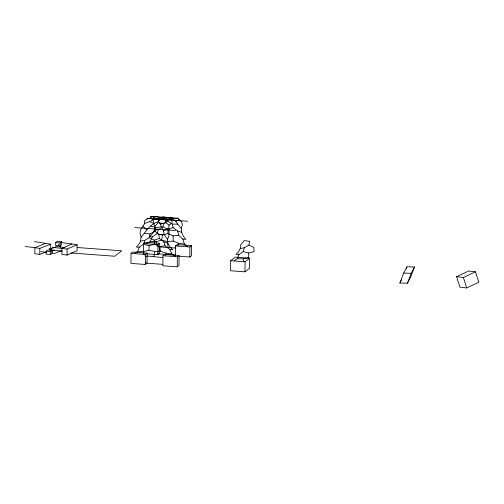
<?xml version="1.0" encoding="UTF-8"?>
<svg xmlns="http://www.w3.org/2000/svg" width="504" height="504" viewBox="0 0 504 504"><rect width="100%" height="100%" fill="white"/><g stroke="black" fill="none" stroke-linecap="round" stroke-linejoin="round"><path stroke-width="0.76" d="M45.486 243.35L34.845 247.71L34.801 253.72L39.791 254.381L39.829 248.371L50.74 244.175L50.702 249.436M46.11 251.263L46.091 254.092L50.589 254.419L52.114 253.235L52.133 250.406L47.634 250.078L46.11 251.263L50.608 251.597L52.133 250.406M50.589 254.419L50.608 251.597M55.66 242.638L55.642 245.467L60.14 245.794L61.664 244.61L61.683 241.781L57.185 241.447L55.66 242.638L60.159 242.972L61.683 241.781M60.14 245.794L60.159 242.972M67.045 255.074L67.082 249.064L77.131 244.761L77.087 250.772L67.045 255.074L61.935 254.47L61.979 248.459L71.725 243.986M131.027 253.367L130.958 263.409L145.328 264.468L147.048 263.126L147.118 253.084L132.747 252.025L131.027 253.367L145.398 254.426L147.118 253.084M143.533 253.594L143.602 243.552L145.322 242.21L159.692 243.268L159.623 253.31L157.897 254.652L146.557 253.814M145.328 264.468L145.398 254.426M157.897 254.652L157.966 244.61L159.692 243.268M162.956 255.723L162.887 265.766L177.251 266.83L178.977 265.482L179.046 255.44L164.676 254.381L162.956 255.723L177.326 256.782L179.046 255.44M175.461 255.181L175.531 245.908L177.251 244.566L191.621 245.624L191.545 255.673L189.825 257.015L178.485 256.177M177.251 266.83L177.326 256.782M189.825 257.015L189.895 246.973L191.621 245.624M230.687 260.726L230.618 270.768L244.988 271.832L249.606 268.229L249.675 258.187L235.305 257.122L230.687 260.726L245.057 261.784L249.675 258.187M244.988 271.832L245.057 261.784M187.532 246.79L184.401 244.056L182.864 239.079L178.637 235.217L173.08 235.91L167.908 233.598L168.04 229.307L162.994 226.844L158.445 229.585L154.388 230.233L152.435 233.711L149.43 236.704L152.422 236.817L157.084 233.617L158.445 229.585M134.537 253.317L137.693 251.357L143.451 251.452L148.913 250.356L149.108 245.681L154.312 244.295L159.68 246.456L165.123 245.839L169.735 249.404L171.921 253.877L175.316 256.328M244.32 247.792L243.23 251.616L238.953 254.526L235.973 254.413L238.619 251.685L240.295 248.415L244.32 247.792L248.875 245.045L253.896 247.521L253.972 251.654L248.774 253.039L248.573 257.714L243.111 258.81L237.352 258.722L234.196 260.675M169.735 249.404L172.727 249.726L169.766 246.588L167.863 243.054L167.416 239.318L164.304 234.65L163.472 230.92L161.356 226.869L155.686 227.638L154.892 231.084L150.066 233.976L149.215 237.68L144.654 240.433L143.571 244.257L139.293 247.168L136.313 247.054C140.37 243.917 142.342 238.253 139.973 233.491L140.666 229.578L144.805 223.373L150.035 221.596L153.14 219.713L158.489 218.749L160.007 217.552L164.083 217.041L177.666 218.402L181.736 221.899L182.385 225.049C179.72 229.975 182.398 235.645 185.844 239.419L182.864 239.079M240.295 248.415L240.742 244.742L244.364 240.572L249.726 241.334L248.875 245.045M154.388 230.233L154.886 226.529L153.449 222.9L153.14 219.776L153.884 217.86L153.411 216.607L150.293 216.285L151.572 216.941L156.927 216.745L160.007 217.552M162.994 226.844L163.498 223.423L167.504 221.174L172.292 224.072L177.66 224.167L181.226 228.488M153.947 256.542L154.722 251.433L160.436 251.206L166.112 253.121L171.921 253.877M146.752 243.779L150.173 241.511L155.988 241.567L161.689 240.288L162.515 235.129L167.908 233.598M167.416 239.318C170.528 234.921 168.071 229.874 169.061 225.156L171.782 223.184L172.211 221.029L170.938 219.687L165.577 220.632L162.502 219.051L159.85 219.555L158.489 218.749M165.463 255.925L166.112 253.121M177.962 246.135L178.649 243.249L173.212 241.145L167.391 241.447L161.689 240.288M154.886 226.529L158.054 222.711L158.936 219.964L162.067 217.142L164.083 217.041M137.693 251.357L139.293 247.168M237.352 258.722L238.953 254.526M399.88 282.996L403.704 273.08L406.999 266.761L414.502 267.013L410.678 276.929L407.389 283.254L399.88 282.996L401.531 279.833M406.18 268.884L406.999 266.761M407.389 283.254L411.214 273.338L414.502 267.013M150.173 241.511L152.422 236.817M141.082 237.384C145.933 231.185 150.4 224.078 158.407 221.514L159.85 219.555M162.502 219.051L164.021 217.854L172.456 217.678M144.805 223.373L144.232 221.155L146.645 219.146L150.035 218.144L151.572 216.941M170.938 219.687L172.469 218.478L178.258 218.1L177.666 218.402M163.472 230.92L168.563 228.312M456.58 276.69L468.657 271.013L475.467 271.813L478.8 282.259L466.723 287.935L459.913 287.135L456.58 276.69L463.384 277.49L475.467 271.813M61.312 250.62L54.627 253.417L51.584 253.021M168.657 217.633L171.719 218.723L175.839 221.218L179.462 219.757M39.791 254.381L46.337 251.868M51.799 251.124L54.59 250.116M149.215 237.68L154.237 240.162L159.314 238.423L163.819 241.838L167.863 243.054M168.04 229.307L173.093 227.594L177.61 231.008L181.616 232.256M158.407 221.514L160.411 224.116L165.974 222.774L169.061 225.156M140.635 241.051L144.654 240.433M145.253 256.435L147.911 256.095L162.842 257.582M161.097 217.942L166.755 218.944L171.719 218.723M153.411 216.607L162.067 217.142M154.892 231.084L158.861 234.625L164.304 234.65M157.771 246.815L175.468 248.031M403.704 273.08L411.214 273.338M146.784 218.251L187.557 221.262M134.87 227.556L175.638 230.567M143.602 243.552L157.966 244.61M175.531 245.908L189.895 246.973M77.2 247.514L121.666 250.803L114.71 256.227L71.026 253.002M157.519 253.777L175.549 255.106M145.606 263.075L162.855 264.348M52.101 247.281L67.082 249.064M158.054 222.711L163.498 223.423M65.003 247.577L56.681 246.481L49.323 249.562L62.194 251.25M49.052 248.642L51.332 248.944M40.937 251.622L46.261 252.321M25.2 246.431L39.829 248.371M178.649 243.249L184.401 244.056M144.698 233.213L150.066 233.976M60.474 242.38L77.131 244.761M34.556 241.63L50.74 244.175M148.913 250.356L154.722 251.433M243.23 251.616L248.774 253.039M143.571 244.257L149.108 245.681M169.363 217.665L172.469 218.478M157.084 233.617L162.515 235.129M150.727 226.088L155.686 227.638M162.66 217.35L164.021 217.854M153.884 217.86L158.936 219.964M150.035 218.144L153.14 219.713M150.035 221.596L153.815 223.625M156.517 216.499L156.927 216.745M142.978 226.428L146.57 229.679M58.533 244.175L60.486 247.237M175.839 221.218L177.66 224.167M160.411 224.116L161.356 226.869M166.755 218.944L167.504 221.174M163.819 241.838L165.123 245.839M463.384 277.49L466.723 287.935M177.61 231.008L178.637 235.217M172.292 224.072L173.093 227.594M243.111 258.81L243.76 261.708M143.451 251.452L144.264 255.074M155.988 241.567L156.599 244.553M165.577 220.632L165.974 222.774M159.68 246.456L160.436 251.206M167.391 241.447L168.103 247.407M158.861 234.625L159.314 238.423M173.08 235.91L173.212 241.145M154.237 240.162L154.312 244.295"/></g></svg>
